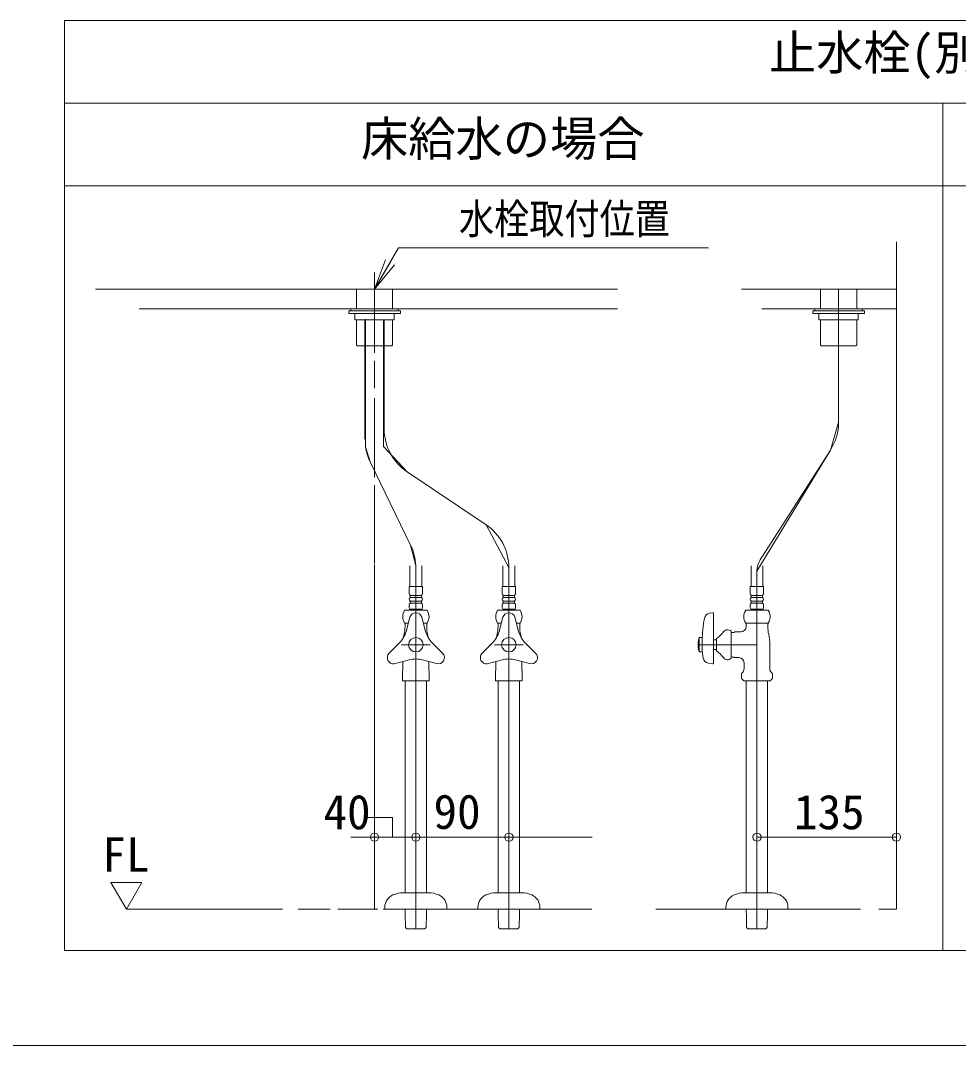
# Model space of a CAD drawing. Units: millimetres, scale not verified. Extents: x -1002 to 1009, y -687 to 676.
# Drawn here: x -44.8 to 352.2, y -687.1 to -253.2 of the extents above; entities that cross this region are included whole.
import ezdxf
from ezdxf.enums import TextEntityAlignment as Align

# ---------------------------------------------------------------- set-up
doc = ezdxf.new("R2010")
doc.units = ezdxf.units.MM
doc.header["$LTSCALE"] = 5
doc.layers.add('F-0', color=7, linetype='Continuous', lineweight=15)
doc.styles.add('ＭＳ ゴシック', font='')
doc.styles.get('ＭＳ ゴシック').set_extended_font_data('MS Gothic')

msp = doc.modelspace()

# ---------------------------------------------------------------- linework, layer by layer
at = {"layer": 'F-0', "lineweight": 18}
for p, q in [((-26.198, -646.918), (-26.198, -253.168)), ((-26.198, -253.168), (717.552, -253.168)), ((-26.198, -288.168), (717.552, -288.168)), ((345.677, -646.918), (345.677, -288.168)), ((345.677, -646.918), (-26.198, -646.918))]:
    msp.add_line(p, q, dxfattribs=at)
at = {"layer": 'F-0'}
for p, q in [((-26.198, -323.168), (345.677, -323.168)), ((345.677, -323.168), (717.552, -323.168)), ((325.99, -346.793), (325.99, -629.418)), ((105.052, -366.918), (115.156, -349.418)), ((115.156, -349.418), (246.406, -349.418)), ((105.052, -366.918), (109.72, -354.458)), ((105.052, -366.918), (111.615, -355.552)), ((105.052, -366.918), (113.509, -356.645)), ((105.052, -359.891), (105.052, -393.912)), ((-13.073, -366.918), (5.696, -366.918)), ((207.865, -366.918), (5.488, -366.918)), ((97.396, -366.918), (97.396, -375.231)), ((112.709, -375.231), (112.709, -366.918)), ((260.365, -366.918), (325.99, -366.918)), ((325.99, -366.918), (269.452, -366.918)), ((293.834, -375.231), (293.834, -366.918)), ((301.49, -423.235), (301.49, -366.918)), ((301.49, -423.235), (301.49, -366.918)), ((309.146, -366.918), (309.146, -375.231)), ((207.865, -375.231), (5.496, -375.231)), ((5.767, -375.231), (207.865, -375.231)), ((94.115, -376.106), (94.115, -377.2)), ((115.99, -376.106), (94.115, -376.106)), ((94.115, -377.2), (115.99, -377.2)), ((94.99, -375.231), (115.115, -375.231)), ((94.99, -376.106), (94.99, -375.231)), ((115.115, -376.106), (94.99, -376.106)), ((113.365, -377.2), (96.74, -377.2)), ((96.74, -377.2), (96.74, -379.825)), ((113.365, -379.825), (113.365, -377.2)), ((115.115, -375.231), (115.115, -376.106)), ((115.99, -377.2), (115.99, -376.106)), ((115.99, -376.762), (115.99, -377.2)), ((290.552, -377.2), (290.552, -376.106)), ((290.552, -376.106), (312.427, -376.106)), ((290.552, -376.762), (290.552, -377.2)), ((312.427, -377.2), (290.552, -377.2)), ((291.427, -375.231), (291.427, -376.106)), ((311.552, -375.231), (291.427, -375.231)), ((291.427, -376.106), (311.552, -376.106)), ((293.177, -377.2), (309.802, -377.2)), ((293.177, -379.825), (293.177, -377.2)), ((309.802, -377.2), (309.802, -379.825)), ((311.552, -376.106), (311.552, -375.231)), ((312.427, -376.106), (312.427, -377.2)), ((96.74, -379.825), (113.365, -379.825)), ((97.396, -379.825), (97.396, -390.5)), ((100.981, -430.359), (100.981, -379.825)), ((101.224, -379.564), (101.224, -433.612)), ((108.88, -379.825), (108.88, -433.475)), ((109.124, -426), (109.124, -379.825)), ((112.709, -390.5), (112.709, -379.825)), ((309.802, -379.825), (293.177, -379.825)), ((293.834, -390.5), (293.834, -379.825)), ((309.146, -379.825), (309.146, -390.5)), ((97.724, -390.828), (97.396, -390.5)), ((112.709, -390.5), (112.38, -390.828)), ((293.834, -390.5), (294.162, -390.828)), ((308.818, -390.828), (309.146, -390.5)), ((97.834, -390.937), (97.724, -390.828)), ((97.834, -390.937), (111.877, -390.937)), ((111.877, -390.937), (112.271, -390.937)), ((112.38, -390.828), (112.271, -390.937)), ((294.162, -390.828), (294.271, -390.937)), ((294.665, -390.937), (294.271, -390.937)), ((308.709, -390.937), (294.665, -390.937)), ((308.709, -390.937), (308.818, -390.828)), ((105.052, -397.206), (105.052, -408.874)), ((105.052, -412.992), (105.052, -446.484)), ((103.185, -439.929), (101.224, -433.612)), ((118.805, -444.162), (108.88, -433.475)), ((266.927, -486.216), (298.041, -435.023)), ((103.185, -439.929), (120.348, -475.205)), ((103.185, -439.929), (120.348, -475.205)), ((118.805, -444.162), (152.246, -466.614)), ((152.246, -466.614), (118.805, -444.162)), ((105.052, -449.915), (105.052, -482.962)), ((161.927, -484.775), (152.246, -466.614)), ((122.536, -483.924), (120.348, -475.205)), ((105.052, -483.434), (105.052, -502.074)), ((120.037, -484.037), (120.037, -492.787)), ((122.552, -484.775), (122.552, -492.787)), ((122.552, -484.775), (122.552, -517.418)), ((125.068, -492.787), (125.068, -484.037)), ((159.412, -484.037), (159.412, -492.787)), ((161.927, -484.775), (161.927, -492.787)), ((161.927, -484.775), (161.927, -517.418)), ((164.443, -492.787), (164.443, -484.037)), ((264.412, -492.787), (264.412, -484.037)), ((269.443, -484.037), (269.443, -492.787)), ((105.052, -489.485), (105.052, -606.167)), ((266.927, -486.216), (266.927, -492.787)), ((266.927, -486.216), (266.927, -637.621)), ((125.352, -492.787), (119.752, -492.787)), ((119.752, -492.787), (119.752, -495.74)), ((122.552, -492.787), (122.552, -637.621)), ((125.352, -495.74), (125.352, -492.787)), ((164.727, -492.787), (159.127, -492.787)), ((159.127, -492.787), (159.127, -495.74)), ((161.927, -492.787), (161.927, -637.621)), ((164.727, -495.74), (164.727, -492.787)), ((264.127, -492.787), (269.727, -492.787)), ((264.127, -495.74), (264.127, -492.787)), ((266.927, -492.787), (266.927, -517.418)), ((269.727, -492.787), (269.727, -495.74)), ((120.146, -496.506), (124.959, -496.506)), ((120.146, -497.381), (120.146, -496.506)), ((124.959, -497.381), (120.146, -497.381)), ((120.146, -498.912), (124.959, -498.912)), ((120.146, -499.787), (120.146, -498.912)), ((124.959, -496.506), (124.959, -497.381)), ((124.959, -498.912), (124.959, -499.787)), ((159.521, -496.506), (164.334, -496.506)), ((159.521, -497.381), (159.521, -496.506)), ((164.334, -497.381), (159.521, -497.381)), ((159.521, -498.912), (164.334, -498.912)), ((159.521, -499.787), (159.521, -498.912)), ((164.334, -496.506), (164.334, -497.381)), ((164.334, -498.912), (164.334, -499.787)), ((269.334, -496.506), (264.521, -496.506)), ((264.521, -496.506), (264.521, -497.381)), ((264.521, -497.381), (269.334, -497.381)), ((269.334, -498.912), (264.521, -498.912)), ((264.521, -498.912), (264.521, -499.787)), ((269.334, -497.381), (269.334, -496.506)), ((269.334, -499.787), (269.334, -498.912)), ((117.797, -502.85), (127.308, -502.85)), ((119.752, -500.553), (119.752, -501.975)), ((124.959, -499.787), (120.146, -499.787)), ((120.19, -502.412), (124.915, -502.412)), ((125.352, -501.975), (125.352, -500.553)), ((157.172, -502.85), (166.683, -502.85)), ((159.127, -500.553), (159.127, -501.975)), ((164.334, -499.787), (159.521, -499.787)), ((159.565, -502.412), (164.29, -502.412)), ((164.727, -501.975), (164.727, -500.553)), ((271.683, -502.85), (262.172, -502.85)), ((264.127, -501.975), (264.127, -500.553)), ((264.521, -499.787), (269.334, -499.787)), ((269.29, -502.412), (264.565, -502.412)), ((269.727, -500.553), (269.727, -501.975)), ((120.017, -505.801), (118.419, -511.763)), ((125.088, -505.801), (126.685, -511.763)), ((159.392, -505.801), (157.794, -511.763)), ((164.463, -505.801), (166.06, -511.763)), ((246.896, -504.089), (248.303, -503.891)), ((248.552, -525.26), (248.552, -504.107)), ((105.052, -507.88), (105.052, -606.77)), ((119.366, -508.231), (117.797, -508.231)), ((117.959, -508.231), (117.959, -509.111)), ((117.959, -508.231), (118.467, -508.231)), ((117.959, -509.111), (117.959, -509.762)), ((119.366, -508.231), (118.467, -508.231)), ((126.638, -508.231), (125.739, -508.231)), ((127.308, -508.231), (125.739, -508.231)), ((127.146, -509.111), (127.146, -509.762)), ((157.172, -508.231), (157.842, -508.231)), ((157.334, -508.231), (157.334, -509.111)), ((157.334, -509.111), (157.334, -509.762)), ((158.741, -508.231), (157.842, -508.231)), ((166.013, -508.231), (165.114, -508.231)), ((166.683, -508.231), (165.114, -508.231)), ((255.99, -511.7), (255.99, -523.137)), ((262.172, -508.231), (271.683, -508.231)), ((262.334, -508.231), (262.334, -509.111)), ((262.842, -508.231), (262.334, -508.231)), ((262.334, -509.111), (262.334, -509.762)), ((262.842, -508.231), (271.013, -508.231)), ((271.521, -508.231), (271.013, -508.231)), ((271.521, -508.231), (271.521, -509.111)), ((271.521, -509.111), (271.521, -509.762)), ((242.427, -514.356), (242.309, -514.793)), ((242.427, -520.481), (242.427, -514.356)), ((243.74, -514.356), (242.427, -514.356)), ((243.74, -514.356), (243.74, -520.481)), ((243.74, -515.668), (243.74, -519.168)), ((249.865, -515.34), (248.552, -515.34)), ((249.865, -520.043), (249.865, -514.793)), ((255.99, -512.168), (256.646, -512.168)), ((256.646, -512.168), (257.262, -512.168)), ((111.224, -521.031), (115.588, -516.666)), ((128.644, -517.418), (116.461, -517.418)), ((128.644, -517.418), (116.757, -517.418)), ((122.552, -517.418), (122.552, -637.621)), ((133.881, -521.031), (129.516, -516.666)), ((150.599, -521.031), (154.963, -516.666)), ((168.019, -517.418), (155.836, -517.418)), ((168.019, -517.418), (155.836, -517.418)), ((161.927, -517.418), (161.927, -637.621)), ((173.256, -521.031), (168.891, -516.666)), ((266.927, -517.418), (241.99, -517.418)), ((266.927, -517.418), (241.99, -517.418)), ((248.552, -519.496), (249.865, -519.496)), ((266.927, -637.621), (266.927, -517.418)), ((272.396, -517.418), (272.396, -527.664)), ((113.427, -525.512), (119.721, -523.825)), ((117.084, -524.532), (117.084, -527.664)), ((131.345, -525.423), (125.383, -523.825)), ((128.021, -527.664), (128.021, -524.532)), ((152.802, -525.512), (159.096, -523.825)), ((156.459, -524.532), (156.459, -527.664)), ((170.72, -525.423), (164.758, -523.825)), ((167.396, -527.664), (167.396, -524.532)), ((256.646, -522.668), (255.99, -522.668)), ((257.262, -522.668), (256.646, -522.668)), ((246.383, -525.207), (248.303, -525.477)), ((260.36, -529.668), (260.818, -529.21)), ((261.459, -525.075), (261.459, -527.664)), ((273.037, -529.21), (273.495, -529.668)), ((116.974, -532.731), (116.865, -532.621)), ((116.974, -532.731), (117.968, -532.731)), ((128.13, -532.731), (117.968, -532.731)), ((118.046, -622.418), (118.046, -532.731)), ((127.059, -532.731), (127.059, -622.418)), ((156.349, -532.731), (156.24, -532.621)), ((156.349, -532.731), (157.343, -532.731)), ((167.505, -532.731), (157.343, -532.731)), ((157.421, -622.418), (157.421, -532.731)), ((166.434, -532.731), (166.434, -622.418)), ((260.36, -529.668), (260.36, -531.742)), ((260.36, -531.742), (261.349, -532.731)), ((261.349, -532.731), (272.505, -532.731)), ((262.421, -532.731), (262.421, -622.418)), ((271.434, -622.418), (271.434, -532.731)), ((272.505, -532.731), (273.495, -531.742)), ((273.495, -531.742), (273.495, -529.668)), ((273.495, -531.742), (273.495, -529.668)), ((95.062, -598.882), (197.186, -598.882)), ((266.927, -598.882), (325.986, -598.882)), ((105.052, -606.77), (105.052, -618.422)), ((105.052, -609.599), (105.052, -616.169)), ((-6.51, -618.052), (6.615, -618.052)), ((0.052, -629.418), (-6.51, -618.052)), ((6.615, -618.052), (0.052, -629.418)), ((105.052, -618.606), (105.052, -629.418)), ((105.052, -619.111), (105.052, -629.418)), ((127.892, -622.418), (117.213, -622.418)), ((167.267, -622.418), (156.588, -622.418)), ((261.588, -622.418), (272.267, -622.418)), ((109.427, -628.543), (109.427, -629.418)), ((135.677, -629.418), (135.677, -628.543)), ((148.802, -628.543), (148.802, -629.418)), ((175.052, -629.418), (175.052, -628.543)), ((253.802, -629.418), (253.802, -628.543)), ((280.052, -628.543), (280.052, -629.418)), ((0.052, -629.418), (66.084, -629.418)), ((72.726, -629.418), (86.245, -629.418)), ((89.566, -629.418), (106.466, -629.418)), ((108.651, -629.418), (197.007, -629.418)), ((135.677, -629.418), (109.427, -629.418)), ((118.046, -630.573), (118.046, -629.42)), ((118.07, -631.496), (118.046, -630.573)), ((127.059, -630.573), (127.034, -631.496)), ((127.059, -629.42), (127.059, -630.573)), ((175.052, -629.418), (148.802, -629.418)), ((157.421, -630.573), (157.421, -629.42)), ((157.445, -631.496), (157.421, -630.573)), ((166.434, -630.573), (166.409, -631.496)), ((166.434, -629.42), (166.434, -630.573)), ((224.086, -629.418), (310.766, -629.418)), ((253.802, -629.418), (280.052, -629.418)), ((262.421, -629.418), (262.421, -630.573)), ((262.421, -630.573), (262.445, -631.496)), ((262.445, -631.496), (262.566, -637.113)), ((271.289, -637.113), (271.409, -631.496)), ((271.409, -631.496), (271.434, -630.573)), ((271.434, -630.573), (271.434, -629.418)), ((318.55, -629.418), (318.606, -629.418)), ((118.726, -637.621), (118.727, -637.621)), ((118.727, -637.621), (118.834, -637.621)), ((118.834, -637.621), (126.271, -637.621)), ((126.271, -637.621), (126.377, -637.621)), ((126.377, -637.621), (126.378, -637.621)), ((158.101, -637.621), (158.102, -637.621)), ((158.102, -637.621), (158.209, -637.621)), ((158.209, -637.621), (165.646, -637.621)), ((165.646, -637.621), (165.752, -637.621)), ((165.752, -637.621), (165.753, -637.621)), ((262.566, -637.113), (263.101, -637.621)), ((270.646, -637.621), (263.209, -637.621)), ((270.753, -637.621), (271.289, -637.113)), ((-1002.086, -687.064), (1002.034, -687.064))]:
    msp.add_line(p, q, dxfattribs=at)
at = {"layer": 'F-0', "lineweight": 18}
msp.add_lwpolyline([(717.552, -253.168), (717.552, -646.918), (345.677, -646.918)], dxfattribs=at)
at = {"layer": 'F-0'}
for points in [[(318.606, -629.418), (325.99, -629.418), (325.99, -346.793)], [(268.987, -375.231), (325.99, -375.231), (269.499, -375.231)], [(112.271, -390.937), (112.227, -390.937), (104.177, -390.937)], [(294.271, -390.937), (294.315, -390.937), (302.365, -390.937)], [(268.307, -481.501), (298.041, -435.023), (301.49, -423.235)], [(120.146, -502.412), (119.927, -502.631), (119.927, -502.85)], [(125.177, -502.85), (125.177, -502.631), (124.959, -502.412)], [(159.521, -502.412), (159.302, -502.631), (159.302, -502.85)], [(164.552, -502.85), (164.552, -502.631), (164.334, -502.412)], [(264.302, -502.85), (264.302, -502.631), (264.521, -502.412)], [(269.334, -502.412), (269.552, -502.631), (269.552, -502.85)], [(126.638, -508.231), (127.146, -508.231), (127.146, -509.111)], [(166.013, -508.231), (166.521, -508.231), (166.521, -509.111), (166.521, -509.762)], [(257.262, -512.168), (257.481, -511.95), (260.146, -511.95)], [(242.309, -520.043), (242.427, -520.481), (243.74, -520.481)], [(257.262, -522.668), (257.481, -522.887), (259.271, -522.887)], [(116.865, -528.617), (116.865, -531.742), (116.865, -532.621)], [(128.24, -528.617), (128.24, -532.621), (128.13, -532.731)], [(156.24, -528.617), (156.24, -531.742), (156.24, -532.621)], [(167.615, -528.617), (167.615, -532.621), (167.505, -532.731)], [(112.607, -598.762), (112.607, -590.49), (101.846, -590.49)], [(118.726, -637.621), (118.191, -637.113), (118.07, -631.496)], [(127.034, -631.496), (126.914, -637.113), (126.378, -637.621)], [(158.101, -637.621), (157.566, -637.113), (157.445, -631.496)], [(166.409, -631.496), (166.289, -637.113), (165.753, -637.621)], [(263.209, -637.621), (263.102, -637.621), (263.101, -637.621)], [(270.753, -637.621), (270.752, -637.621), (270.646, -637.621)]]:
    msp.add_lwpolyline(points, dxfattribs=at)
for centre, radius in [((122.552, -517.418), 3.062), ((161.927, -517.418), 3.062), ((105.052, -598.882), 1.75), ((105.052, -598.882), 1.75), ((122.552, -598.882), 1.75), ((122.552, -598.882), 1.75), ((161.927, -598.882), 1.75), ((161.927, -598.882), 1.75), ((266.927, -598.882), 1.75), ((266.927, -598.882), 1.75), ((325.986, -598.882), 1.75), ((325.986, -598.882), 1.75), ((325.986, -598.882), 1.75)]:
    msp.add_circle(centre, radius, dxfattribs=at)
for centre, radius, start, end in [((279.615, -423.235), 21.875, 327.39011, 0), ((130.999, -426), 21.875, 180, 236.12262), ((122.856, -430.359), 21.875, 188.55163, 205.94376), ((140.052, -484.775), 21.875, 0, 56.12262), ((100.677, -484.775), 21.875, 2.23046, 25.94376), ((275.677, -486.216), 8.75, 147.39011, 180), ((100.677, -484.775), 21.875, 0, 2.23046), ((120.694, -495.74), 0.941, 180, 234.43222), ((120.694, -498.146), 0.941, 125.56778, 234.43222), ((124.411, -495.74), 0.941, 305.56778, 0), ((124.411, -498.146), 0.941, 305.56778, 54.43222), ((160.069, -495.74), 0.941, 180, 234.43222), ((160.069, -498.146), 0.941, 125.56778, 234.43222), ((163.786, -495.74), 0.941, 305.56778, 0), ((163.786, -498.146), 0.941, 305.56778, 54.43222), ((265.069, -495.74), 0.941, 180, 234.43222), ((265.069, -498.146), 0.941, 125.56778, 234.43222), ((268.786, -495.74), 0.941, 305.56778, 0), ((268.786, -498.146), 0.941, 305.56778, 54.43222), ((121.787, -505.54), 4.812, 146.00705, 213.99295), ((120.19, -501.975), 0.438, 180, 270), ((120.694, -500.553), 0.941, 125.56778, 180), ((124.915, -501.975), 0.438, 270, 0), ((124.411, -500.553), 0.941, 0, 54.43222), ((123.318, -505.54), 4.812, 326.00705, 33.99295), ((161.162, -505.54), 4.812, 146.00705, 213.99295), ((159.565, -501.975), 0.438, 180, 270), ((160.069, -500.553), 0.941, 125.56778, 180), ((164.29, -501.975), 0.438, 270, 0), ((163.786, -500.553), 0.941, 0, 54.43222), ((162.693, -505.54), 4.812, 326.00705, 33.99295), ((266.162, -505.54), 4.812, 146.00705, 213.99295), ((264.565, -501.975), 0.438, 180, 270), ((265.069, -500.553), 0.941, 125.56778, 180), ((269.29, -501.975), 0.438, 270, 0), ((268.786, -500.553), 0.941, 0, 54.43222), ((267.693, -505.54), 4.812, 326.00705, 33.99295), ((122.552, -506.481), 2.625, 15, 165), ((161.927, -506.481), 2.625, 15, 165), ((309.365, -517.418), 65.648, 170.1971, 178.47247), ((247.262, -506.688), 2.625, 98, 170.1971), ((248.334, -504.107), 0.219, 0, 98), ((107.854, -508.932), 10.938, 315, 345), ((103.712, -509.762), 14.246, 346.9604, 0), ((137.25, -508.932), 10.938, 195, 225), ((141.392, -509.762), 14.246, 180, 193.0396), ((147.229, -508.932), 10.938, 315, 345), ((143.087, -509.762), 14.246, 346.9604, 0), ((176.625, -508.932), 10.938, 195, 225), ((180.767, -509.762), 14.246, 180, 193.0396), ((243.999, -506.084), 10.5, 303.95919, 326.04081), ((254.459, -513.262), 2.188, 45.573, 143.1301), ((260.146, -509.762), 2.188, 270, 0), ((285.767, -509.762), 14.246, 180, 193.0396), ((136.771, -517.418), 19.688, 166.9604, 171.25756), ((108.334, -517.418), 19.688, 8.74244, 13.0396), ((176.146, -517.418), 19.688, 166.9604, 171.25756), ((147.709, -517.418), 19.688, 8.74244, 13.0396), ((252.927, -517.418), 10.938, 166.70293, 180), ((252.927, -517.418), 10.938, 166.11346, 166.70293), ((252.709, -517.418), 19.688, 0, 13.0396), ((252.927, -517.418), 10.938, 180, 193.29707), ((252.927, -517.418), 10.938, 193.29707, 193.88654), ((276.514, -517.578), 32.812, 182.77864, 189.59149), ((243.999, -528.752), 10.5, 33.95919, 56.04081), ((113.08, -522.887), 2.625, 135, 277.52424), ((122.552, -534.39), 10.938, 75, 105), ((132.024, -522.887), 2.625, 255, 45), ((152.455, -522.887), 2.625, 135, 277.52424), ((161.927, -534.39), 10.938, 75, 105), ((171.399, -522.887), 2.625, 255, 45), ((246.748, -522.608), 2.625, 189.59149, 261.99591), ((254.459, -521.575), 2.188, 216.8699, 314.427), ((259.271, -525.075), 2.188, 0, 90), ((114.896, -527.664), 2.188, 334.15807, 0), ((130.209, -527.664), 2.188, 180, 205.84193), ((154.271, -527.664), 2.188, 334.15807, 0), ((169.584, -527.664), 2.188, 180, 205.84193), ((248.334, -525.26), 0.219, 261.99591, 0), ((259.271, -527.664), 2.188, 315, 0), ((274.584, -527.664), 2.188, 180, 225), ((115.115, -628.543), 5.688, 113.55646, 180), ((117.213, -633.356), 10.938, 90, 113.55646), ((127.892, -633.356), 10.938, 66.44354, 90), ((129.99, -628.543), 5.688, 0, 66.44354), ((154.49, -628.543), 5.688, 113.55646, 180), ((156.588, -633.356), 10.938, 90, 113.55646), ((167.267, -633.356), 10.938, 66.44354, 90), ((169.365, -628.543), 5.688, 0, 66.44354), ((259.49, -628.543), 5.688, 113.55646, 180), ((261.588, -633.356), 10.938, 90, 113.55646), ((272.267, -633.356), 10.938, 66.44354, 90), ((274.365, -628.543), 5.688, 0, 66.44354)]:
    msp.add_arc(centre, radius, start, end, dxfattribs=at)

# ---------------------------------------------------------------- texts
at = {"layer": 'F-0', "style": 'ＭＳ ゴシック'}
for s, p in [('止水栓(別途手配)参考位置', (271.997, -278.484)), ('床給水の場合', (99.356, -314.941)), ('40', (83.435, -599.931)), ('90', (130.02, -599.788)), ('135', (282.596, -599.931)), ('FL', (-10.15, -617.938))]:
    msp.add_text(s, height=14.66, dxfattribs=at).set_placement(p, align=Align.BOTTOM_LEFT)
at = {"layer": 'F-0', "style": 'ＭＳ ゴシック', "width": 0.85}
msp.add_text('水栓取付位置', height=12.83, dxfattribs=at).set_placement((140.823, -347.385), align=Align.BOTTOM_LEFT)

doc.saveas('drawing.dxf')
